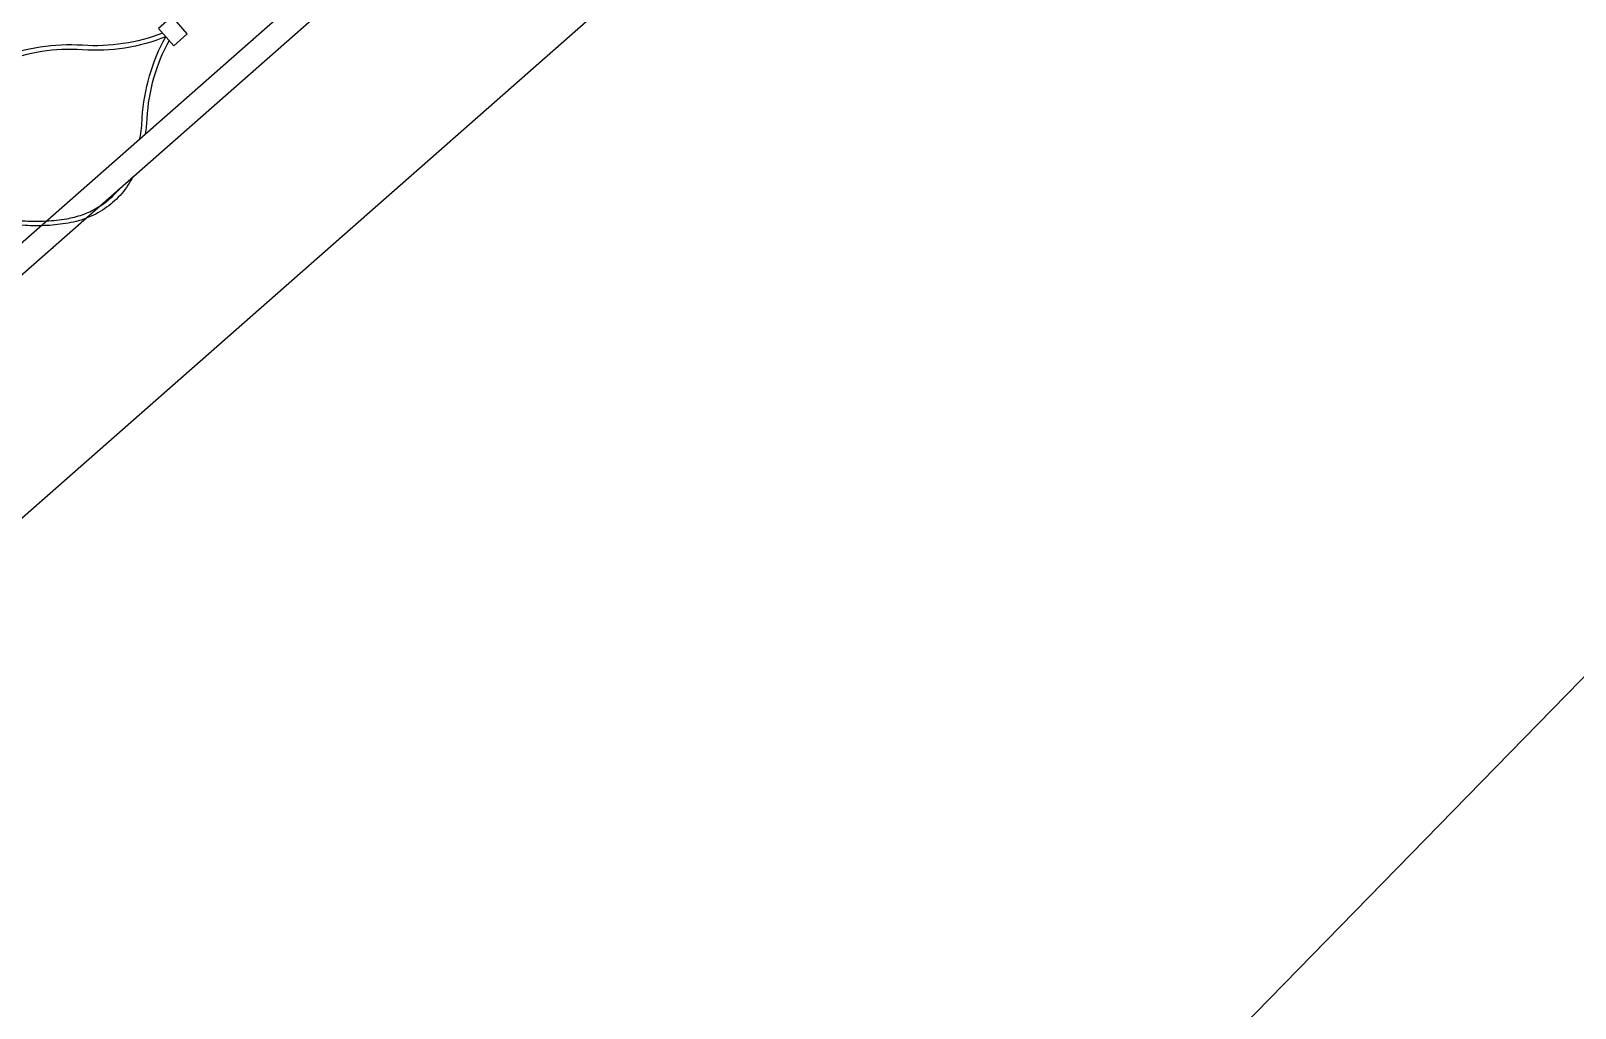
# Model space of a CAD drawing. Header units: millimetres. Extents: x 832728086 to 834530684, y 817551485 to 818349469.
# Drawn here: x 834422206 to 834422721, y 817819651 to 817819976 of the extents above; entities that cross this region are included whole.
import ezdxf

# ---------------------------------------------------------------- set-up
doc = ezdxf.new("R2010")
doc.units = ezdxf.units.MM
doc.header["$LTSCALE"] = 100
doc.layers.add('056-Railing-l', color=6, linetype='Continuous', lineweight=25)
for name, color, linetype in [('A-COLS', 3, 'Continuous'), ('DLN210__', 7, 'Continuous'), ('mesh- l', 8, 'Continuous')]:
    doc.layers.add(name, color=color, linetype=linetype)

msp = doc.modelspace()

# ---------------------------------------------------------------- linework, layer by layer
at = {"layer": '056-Railing-l'}
for points in [[(834422023.2404, 817819747.4366), (834423021.6523, 817820626.1138)], [(834422028.5256, 817819741.4311), (834423026.9375, 817820620.1083)]]:
    msp.add_lwpolyline(points, dxfattribs=at)
at = {"layer": 'A-COLS'}
msp.add_line((834424152.0256, 817821529.0111, 0.0052), (834419835.8825, 817817730.4819, 0.0052), dxfattribs=at)
at = {"layer": 'DLN210__', "color": 5}
msp.add_line((834424875.7779, 817821966.15, 0.0052), (834420265.3112, 817817242.5362), dxfattribs=at)
at = {"layer": 'mesh- l'}
msp.add_lwpolyline([(834422248.7494, 817819977.113), (834422253.8135, 817819971.3588), (834422258.3177, 817819975.3227), (834422253.2535, 817819981.077)], close=True, dxfattribs=at)
for points in [[(834422250.0956, 817819975.5833, -0.05599755), (834422236.9965, 817819972.0536, -0.0550563), (834422223.4388, 817819971.493, 0.05611313), (834422209.288, 817819970.8779, 0.05708602), (834422195.6383, 817819967.1062)], [(834422251.1683, 817819974.3645, -0.05708602), (834422237.5186, 817819970.5929, -0.05611313), (834422223.3678, 817819969.9778, 0.0550563), (834422209.8101, 817819969.4172, 0.05599755), (834422196.711, 817819965.8875)], [(834422242.5315, 817819940.4292, 0.01408298), (834422243.0225, 817819943.8715, 0.01401475), (834422243.3194, 817819947.3359, -0.05610981), (834422245.7096, 817819961.2974, -0.05708383), (834422251.1683, 817819974.3645)], [(834422252.2424, 817819973.1471, 0.05599537), (834422247.093, 817819960.5956, 0.05505305), (834422244.8314, 817819947.2158, -0.01031216), (834422244.6269, 817819944.6018, -0.0103492), (834422244.3145, 817819941.9984)], [(834422176.1858, 817819908.2009, -0.05606931), (834422190.0134, 817819912.1736, -0.05608344), (834422204.3781, 817819912.9746, 0.02749376), (834422211.2791, 817819912.9651, 0.02749016), (834422218.1395, 817819913.7128, 0.04358453), (834422223.3369, 817819915.0435, 0.04703204), (834422228.2067, 817819917.2872, 0.04662132), (834422232.43, 817819920.2954, 0.04736718), (834422236.0167, 817819924.0388)], [(834422240.2691, 817819927.7812, -0.05861222), (834422236.4622, 817819922.1315, -0.05918417), (834422231.4437, 817819917.5257, -0.02931437), (834422228.5468, 817819915.6865, -0.02849813), (834422225.4569, 817819914.1935, -0.02885982), (834422222.1114, 817819913.0273, -0.02750146), (834422218.6555, 817819912.2446, -0.0280161), (834422211.4958, 817819911.4414, -0.02801983), (834422204.2913, 817819911.4437, 0.05502888), (834422190.5295, 817819910.7054, 0.05501523), (834422177.2599, 817819906.9834)]]:
    msp.add_lwpolyline(points, format="xyb", dxfattribs=at)

doc.saveas('drawing.dxf')
